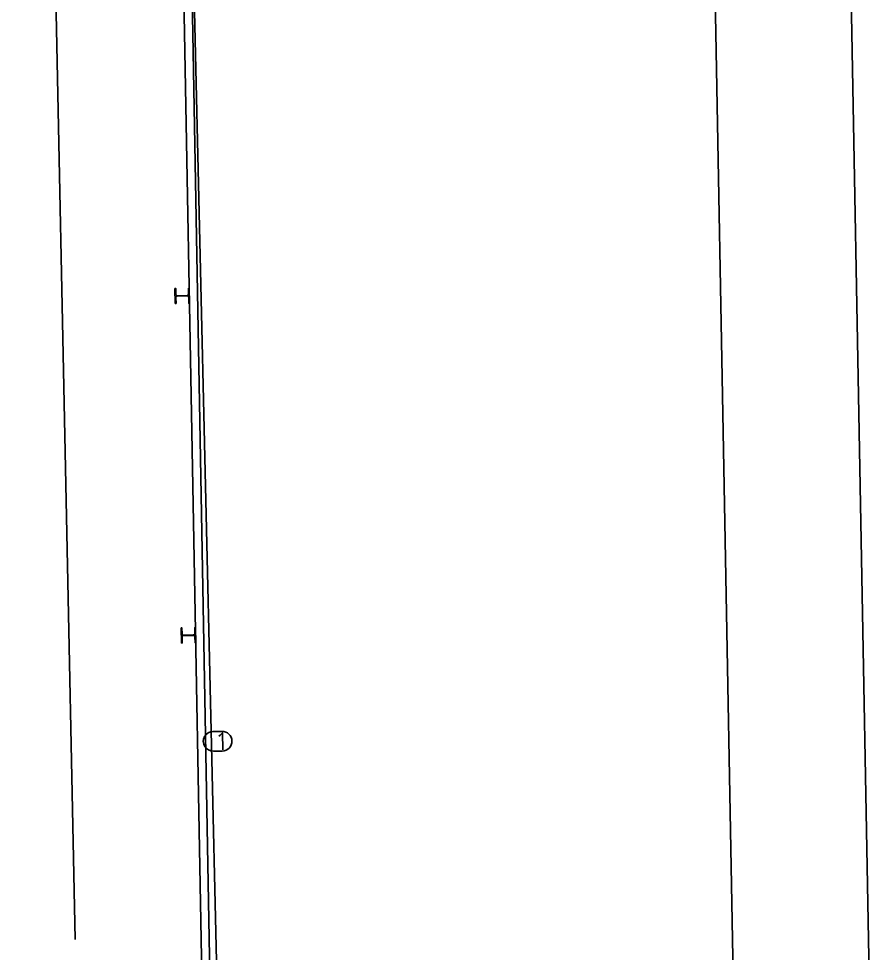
# Model space of a CAD drawing. Header units: millimetres. Extents: x 3476 to 38328, y 1439 to 26921.
# Drawn here: x 18469 to 19732, y 12177 to 13554 of the extents above; entities that cross this region are included whole.
import ezdxf

# ---------------------------------------------------------------- set-up
doc = ezdxf.new("R2010")
doc.units = ezdxf.units.MM
doc.header["$LTSCALE"] = 100
doc.header["$MEASUREMENT"] = 0
for name, color, linetype in [('A-CIRCULATIE', 4, 'CONTINUOUS'), ('A-KOLOM', 7, 'CONTINUOUS'), ('A-MUUR', 7, 'CONTINUOUS'), ('L-HULPLIJNEN', 7, 'CONTINUOUS'), ('Rasters', 3, 'CONTINUOUS')]:
    doc.layers.add(name, color=color, linetype=linetype)
doc.styles.get("Standard").update_dxf_attribs({"font": 'romans.shx', "width": 0.7, "height": 62.5})

msp = doc.modelspace()

# ---------------------------------------------------------------- linework, layer by layer
at = {"layer": 'A-CIRCULATIE'}
for p, q in [((19532.21, 11560.35), (19446.09, 16259.56)), ((19732.18, 11564.02), (19646.05, 16263.23)), ((18469.32, 16241.66), (18552.35, 12197.75))]:
    msp.add_line(p, q, dxfattribs=at)
at = {"layer": 'A-KOLOM'}
for points in [[(18720.87, 13134.75), (18720.47, 13156.75), (18719.37, 13156.73), (18719.53, 13147.88, -0.4142135), (18717.77, 13146.05), (18702.57, 13145.77, -0.4142136), (18700.74, 13147.53), (18700.57, 13156.38), (18699.47, 13156.36), (18699.88, 13134.37), (18700.98, 13134.39), (18700.82, 13143.23, -0.4142136), (18702.58, 13145.07), (18717.78, 13145.35, -0.4142136), (18719.61, 13143.58), (18719.77, 13134.73)], [(18730.04, 12634.83), (18729.63, 12656.83), (18728.53, 12656.81), (18728.7, 12647.96, -0.4142135), (18726.93, 12646.13), (18711.73, 12645.85, -0.4142136), (18709.9, 12647.62), (18709.74, 12656.47), (18708.64, 12656.45), (18709.04, 12634.45), (18710.14, 12634.47), (18709.98, 12643.32, -0.4142136), (18711.74, 12645.15), (18726.94, 12645.43, -0.4142136), (18728.77, 12643.66), (18728.94, 12634.81)]]:
    msp.add_lwpolyline(points, format="xyb", close=True, dxfattribs=at)
at = {"layer": 'A-MUUR'}
for p, q in [((18663.87, 16245.23), (18739.2, 12134.92)), ((18675.86, 16245.45), (18751.2, 12135.14))]:
    msp.add_line(p, q, dxfattribs=at)
at = {"layer": 'L-HULPLIJNEN'}
msp.add_line((18761.99, 12104.16), (18669.35, 16107.74), dxfattribs=at)
at = {"layer": 'Rasters', "color": 7, "linetype": 'Continuous', "ltscale": 0.25}
for p, q in [((18768.63, 12504.23), (18755.42, 12503.99)), ((18755.95, 12475), (18769.16, 12475.24))]:
    msp.add_line(p, q, dxfattribs=at)
for centre, start, end in [((18755.69, 12489.49), 91.05, 271.05), ((18768.89, 12489.74), 271.05, 91.05)]:
    msp.add_arc(centre, 14.5, start, end, dxfattribs=at)

# ---------------------------------------------------------------- texts
msp.add_text('1', height=25, rotation=1.05, dxfattribs=at).set_placement((18757.92, 12477.03))

doc.saveas('drawing.dxf')
